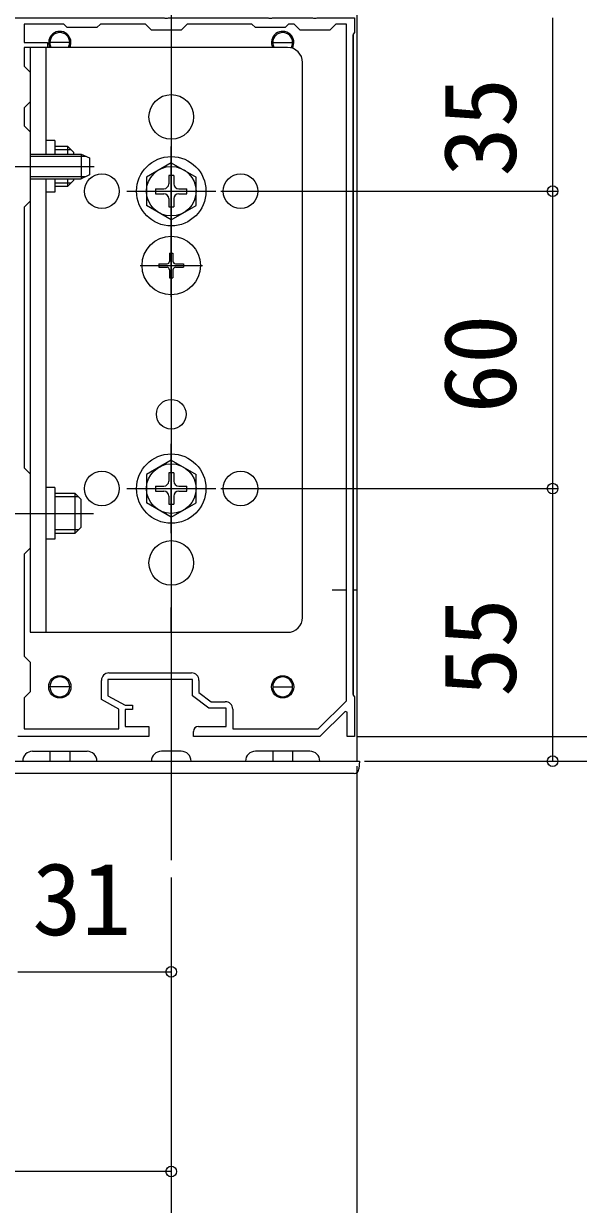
# Model space of a CAD drawing. Units: millimetres, scale not verified. Extents: x -875 to 875, y -1304 to 1297.
# Drawn here: x 596.2 to 708.2, y 306.4 to 544.6 of the extents above; entities that cross this region are included whole.
import ezdxf
from ezdxf.enums import TextEntityAlignment as Align

# ---------------------------------------------------------------- set-up
doc = ezdxf.new("R2010")
doc.units = ezdxf.units.MM
doc.header["$LTSCALE"] = 8
for name, color, linetype in [('0-2_YKK_11', 7, 'Continuous'), ('0-3_YKK_12', 2, 'Continuous'), ('0-4_YKK_13', 4, 'Continuous'), ('0-6_YKK_D', 6, 'Continuous')]:
    doc.layers.add(name, color=color, linetype=linetype)
doc.styles.add('ＭＳ ゴシック', font='')
doc.styles.get('ＭＳ ゴシック').set_extended_font_data('MS Gothic')

msp = doc.modelspace()

# ---------------------------------------------------------------- linework, layer by layer
at = {"layer": '0-2_YKK_11'}
for p, q in [((662.7, 409.224), (662.7, 542.376)), ((613.4, 413.6), (630.1, 413.6))]:
    msp.add_line(p, q, dxfattribs=at)
for points in [[(591, 545.8), (624.542, 545.8), (624.725, 545.68), (625.275, 545.68), (625.458, 545.8), (645.542, 545.8), (645.725, 545.68), (646.275, 545.68), (646.458, 545.8), (654.542, 545.8), (654.725, 545.68), (655.275, 545.68), (655.458, 545.8), (663, 545.8), (663, 542.8), (662.7, 542.5)], [(661.4, 407.943), (661.4, 544.5), (659.2, 544.5), (658, 543.3), (652, 543.3), (650.8, 544.5), (649.7, 544.5), (649, 543.8), (643, 543.8), (642.3, 544.5), (629.2, 544.5), (628, 543.3), (622, 543.3), (620.8, 544.5), (611.7, 544.5), (611, 543.8), (605, 543.8), (604.3, 544.5), (596.3, 544.5), (596.3, 540.8), (601, 540.8), (601, 539.8), (596.3, 539.8), (596.3, 536), (597.5, 534.8), (597.5, 528.8), (596.3, 527.6), (596.3, 524), (597.5, 522.8), (597.5, 508.8), (596.3, 507.6), (596.3, 455), (597.5, 453.8), (597.5, 438.8), (596.3, 437.6), (596.3, 417), (597.5, 415.8), (597.5, 409.8), (596.3, 408.6), (596.3, 402.3)], [(662.7, 542.5), (662.7, 409.1), (663, 408.8), (663, 400.8), (661.5, 400.8), (661.5, 405.7), (661.132, 405.854), (656, 400.8), (630.5, 400.8), (630.5, 401.8)], [(631.5, 402.8), (637.1, 402.8), (637.1, 406.5), (633.6, 406.5), (630.3, 409), (630.3, 412.3), (613.2, 412.3), (613.2, 409), (616.7, 407.1), (618.2, 407.1), (618.2, 406.2), (616.7, 406.2), (616.7, 402.8), (621.5, 402.8), (621.5, 400.8), (595, 400.8)], [(596.3, 402.3), (615.4, 402.3), (615.4, 406.327), (611.9, 408.227), (611.9, 412.1)], [(631.6, 412.1), (631.6, 409.646), (634.037, 407.8), (636.9, 407.8)], [(638.4, 406.3), (638.4, 402.3), (655.67, 402.3), (661.4, 407.943)]]:
    msp.add_lwpolyline(points, dxfattribs=at)
for centre, radius, start, end in [((613.4, 412.1), 1.5, 90.00001, 179.99999), ((630.1, 412.1), 1.5, 0.00001, 89.99999), ((636.9, 406.3), 1.5, 0.00001, 89.99999), ((631.5, 401.8), 1, 90.00001, 179.99999)]:
    msp.add_arc(centre, radius, start, end, dxfattribs=at)
at = {"layer": '0-3_YKK_12'}
for p, q in [((626, 935.331), (626, 375.8)), ((663.5, 555.8), (663.5, 395.8)), ((661.4, 430.3), (658.5, 430.3)), ((663.5, 430.3), (662.7, 430.3)), ((598, 397.8), (609, 397.8)), ((611, 395.8), (622, 395.8)), ((628, 397.8), (624, 397.8)), ((630, 395.8), (641, 395.8)), ((654, 397.8), (643, 397.8)), ((656, 395.8), (663.5, 395.8))]:
    msp.add_line(p, q, dxfattribs=at)
for centre, radius in [((612, 510.8), 3.5), ((640, 510.8), 3.5), ((612, 450.8), 3.5), ((640, 450.8), 3.5), ((603.5, 410.8), 2.25), ((648.5, 410.8), 2.25)]:
    msp.add_circle(centre, radius, dxfattribs=at)
for centre, radius, start, end in [((603.5, 540.8), 2.25, 333.6122, 206.3878), ((648.5, 540.8), 2.25, 329.28525, 206.3878), ((598, 395.8), 2, 90, 180), ((609, 395.8), 2, 0, 90), ((624, 395.8), 2, 90, 180), ((628, 395.8), 2, 0, 90), ((643, 395.8), 2, 90, 180), ((654, 395.8), 2, 0, 90)]:
    msp.add_arc(centre, radius, start, end, dxfattribs=at)
at = {"layer": '0-4_YKK_13'}
for p, q in [((605.5, 540.8), (601.5, 540.8)), ((646.5, 540.8), (650.5, 540.8)), ((597.5, 539.8), (597.5, 421.8)), ((649.5, 539.8), (597.5, 539.8)), ((600.7, 539.8), (600.7, 518.3)), ((626, 539.8), (626, 534.8)), ((652.5, 424.8), (652.5, 536.8)), ((602.5, 521), (600.7, 521)), ((602.5, 521), (602.5, 518.3)), ((605.1, 519.8), (602.5, 519.8)), ((605.1, 518.3), (605.1, 519.8)), ((606.3, 518.6), (605.1, 519.8)), ((626, 501.8), (626, 519.8)), ((597.5, 518.3), (607.8, 518.3)), ((597.5, 517.867), (608.72, 517.867)), ((605.748, 519.152), (602.5, 519.152)), ((606.3, 518.3), (606.3, 518.6)), ((607.8, 518.3), (607.8, 513.3)), ((582.3, 515.8), (608.8, 515.8)), ((588.996, 515.8), (610.413, 515.8)), ((626, 516.55), (621, 513.663)), ((626, 516.55), (631, 513.663)), ((597.5, 513.733), (608.72, 513.733)), ((597.5, 513.3), (607.8, 513.3)), ((600.7, 513.3), (600.7, 421.8)), ((602.5, 513.3), (602.5, 510.6)), ((605.748, 512.448), (602.5, 512.448)), ((605.1, 511.8), (605.1, 513.3)), ((606.3, 513), (605.1, 511.8)), ((606.3, 513), (606.3, 513.3)), ((609.5, 514.1), (607.8, 513.3)), ((621, 513.663), (621, 507.937)), ((625.5, 513.95), (625.5, 512.3)), ((626.5, 513.95), (625.5, 513.95)), ((626.5, 513.95), (626.5, 512.3)), ((631, 507.937), (631, 513.663)), ((602.5, 510.6), (600.7, 510.6)), ((602.5, 511.8), (605.1, 511.8)), ((617, 510.8), (635, 510.8)), ((622.85, 511.3), (624.5, 511.3)), ((622.85, 511.3), (622.85, 510.3)), ((622.85, 510.3), (624.5, 510.3)), ((627.5, 511.3), (629.15, 511.3)), ((627.5, 510.3), (629.15, 510.3)), ((629.15, 510.3), (629.15, 511.3)), ((626, 505.05), (621, 507.937)), ((625.5, 509.3), (625.5, 507.65)), ((625.5, 507.65), (626.5, 507.65)), ((626, 505.05), (631, 507.937)), ((626.5, 509.3), (626.5, 507.65)), ((626, 489.5), (626, 502.1)), ((625.65, 498.3), (626.35, 498.3)), ((625.65, 498.3), (625.65, 496.65)), ((626.35, 498.3), (626.35, 496.65)), ((619.7, 495.8), (632.3, 495.8)), ((623.5, 496.15), (623.5, 495.45)), ((623.5, 496.15), (625.15, 496.15)), ((626.85, 496.15), (628.5, 496.15)), ((628.5, 496.15), (628.5, 495.45)), ((623.5, 495.45), (625.15, 495.45)), ((625.65, 494.95), (625.65, 493.3)), ((625.65, 493.3), (626.35, 493.3)), ((626.35, 494.95), (626.35, 493.3)), ((626.85, 495.45), (628.5, 495.45)), ((626, 441.8), (626, 459.8)), ((626, 456.55), (621, 453.663)), ((626, 456.55), (631, 453.663)), ((621, 453.663), (621, 447.937)), ((625.5, 453.95), (625.5, 452.3)), ((626.5, 453.95), (625.5, 453.95)), ((626.5, 453.95), (626.5, 452.3)), ((631, 447.937), (631, 453.663)), ((602.5, 451), (600.7, 451)), ((602.5, 451), (602.5, 440.6)), ((617, 450.8), (635, 450.8)), ((622.85, 451.3), (624.5, 451.3)), ((622.85, 451.3), (622.85, 450.3)), ((622.85, 450.3), (624.5, 450.3)), ((627.5, 451.3), (629.15, 451.3)), ((627.5, 450.3), (629.15, 450.3)), ((629.15, 450.3), (629.15, 451.3)), ((606.6, 449.8), (602.5, 449.8)), ((607.248, 449.152), (602.5, 449.152)), ((606.6, 441.8), (606.6, 449.8)), ((607.8, 448.6), (606.6, 449.8)), ((607.8, 443), (607.8, 448.6)), ((626, 445.05), (621, 447.937)), ((625.5, 449.3), (625.5, 447.65)), ((626, 445.05), (631, 447.937)), ((626.5, 449.3), (626.5, 447.65)), ((583.8, 445.8), (610.3, 445.8)), ((625.5, 447.65), (626.5, 447.65)), ((607.248, 442.448), (602.5, 442.448)), ((602.5, 441.8), (606.6, 441.8)), ((607.8, 443), (606.6, 441.8)), ((602.5, 440.6), (600.7, 440.6)), ((626, 421.8), (626, 426.8)), ((597.5, 421.8), (649.5, 421.8)), ((605.5, 410.8), (601.5, 410.8)), ((646.5, 410.8), (650.5, 410.8)), ((588.998, 395.8), (663.002, 395.8)), ((601.5, 397.8), (601.5, 395.8)), ((605.5, 397.8), (605.5, 395.8)), ((646.5, 397.8), (646.5, 395.8)), ((650.5, 397.8), (650.5, 395.8)), ((663.002, 395.8), (664, 395.8)), ((664, 395.8), (663.905, 394.239)), ((662.906, 393.3), (589.094, 393.3))]:
    msp.add_line(p, q, dxfattribs=at)
msp.add_lwpolyline([(607.8, 518.3), (609.5, 517.5), (609.5, 514.1)], dxfattribs=at)
for centre, radius in [((626, 525.8), 4.5), ((626, 510.8), 7), ((626, 510.8), 5), ((612, 510.8), 3.5), ((640, 510.8), 3.5), ((626, 495.8), 5.9), ((626, 465.8), 3), ((626, 450.8), 7), ((626, 450.8), 5), ((612, 450.8), 3.5), ((640, 450.8), 3.5), ((626, 435.8), 4.5)]:
    msp.add_circle(centre, radius, dxfattribs=at)
for centre, radius, start, end in [((603.5, 540.8), 2, 90, 180), ((603.5, 540.8), 2, 180, 210), ((603.5, 540.8), 2, 0, 90), ((603.5, 540.8), 2, 330, 0), ((648.5, 540.8), 2, 90, 180), ((648.5, 540.8), 2, 180, 210), ((648.5, 540.8), 2, 0, 90), ((648.5, 540.8), 2, 327.3501, 0), ((649.5, 536.8), 3, 0, 90), ((624.5, 512.3), 1, 270, 0), ((627.5, 512.3), 1, 180, 270), ((624.5, 509.3), 1, 0, 90), ((627.5, 509.3), 1, 90, 180), ((625.15, 496.65), 0.5, 270, 0), ((626.85, 496.65), 0.5, 180, 270), ((625.15, 494.95), 0.5, 0, 90), ((626.85, 494.95), 0.5, 90, 180), ((624.5, 452.3), 1, 270, 0), ((624.5, 449.3), 1, 0, 90), ((627.5, 452.3), 1, 180, 270), ((627.5, 449.3), 1, 90, 180), ((649.5, 424.8), 3, 270, 0), ((603.5, 410.8), 2, 90, 180), ((603.5, 410.8), 2, 0, 90), ((648.5, 410.8), 2, 90, 180), ((648.5, 410.8), 2, 0, 90), ((603.5, 410.8), 2, 180, 270), ((603.5, 410.8), 2, 270, 0), ((648.5, 410.8), 2, 180, 270), ((648.5, 410.8), 2, 270, 0), ((662.906, 394.3), 1, 270, 356.5)]:
    msp.add_arc(centre, radius, start, end, dxfattribs=at)
at = {"layer": '0-6_YKK_D'}
for p, q in [((703, 545.8), (703, 510.8)), ((636, 510.8), (704, 510.8)), ((636, 510.8), (704, 510.8)), ((703, 510.8), (703, 450.8)), ((636, 450.8), (704, 450.8)), ((636, 450.8), (704, 450.8)), ((703, 450.8), (703, 395.8)), ((663.7, 400.8), (743.7, 400.8)), ((663.7, 400.8), (743.7, 400.8)), ((665, 395.8), (743.7, 395.8)), ((665, 395.8), (704, 395.8)), ((663.5, 394.8), (663.5, 272.011)), ((626, 372.3), (626, 272.011)), ((626, 372.3), (626, 352.3)), ((626, 372.3), (626, 312.011)), ((626, 372.3), (626, 272.011)), ((595, 353.3), (626, 353.3))]:
    msp.add_line(p, q, dxfattribs=at)
msp.add_lwpolyline([(626, 313.011), (588.5, 313.011), (528.138, 313.011)], dxfattribs=at)
for centre in [(703, 510.8), (703, 510.8), (703, 450.8), (703, 450.8), (703, 395.8), (626, 353.3), (626, 313.011)]:
    msp.add_circle(centre, 1.075, dxfattribs=at)

# ---------------------------------------------------------------- texts
at = {"layer": '0-6_YKK_D', "style": 'ＭＳ ゴシック'}
for s, p in [('35', (700, 513.755)), ('60', (700, 465.97)), ('55', (700, 408.755))]:
    msp.add_text(s, height=14.66, rotation=90, dxfattribs=at).set_placement(p, align=Align.BOTTOM_LEFT)
msp.add_text('31', height=14.66, dxfattribs=at).set_placement((597.943, 356.3), align=Align.BOTTOM_LEFT)

doc.saveas('drawing.dxf')
